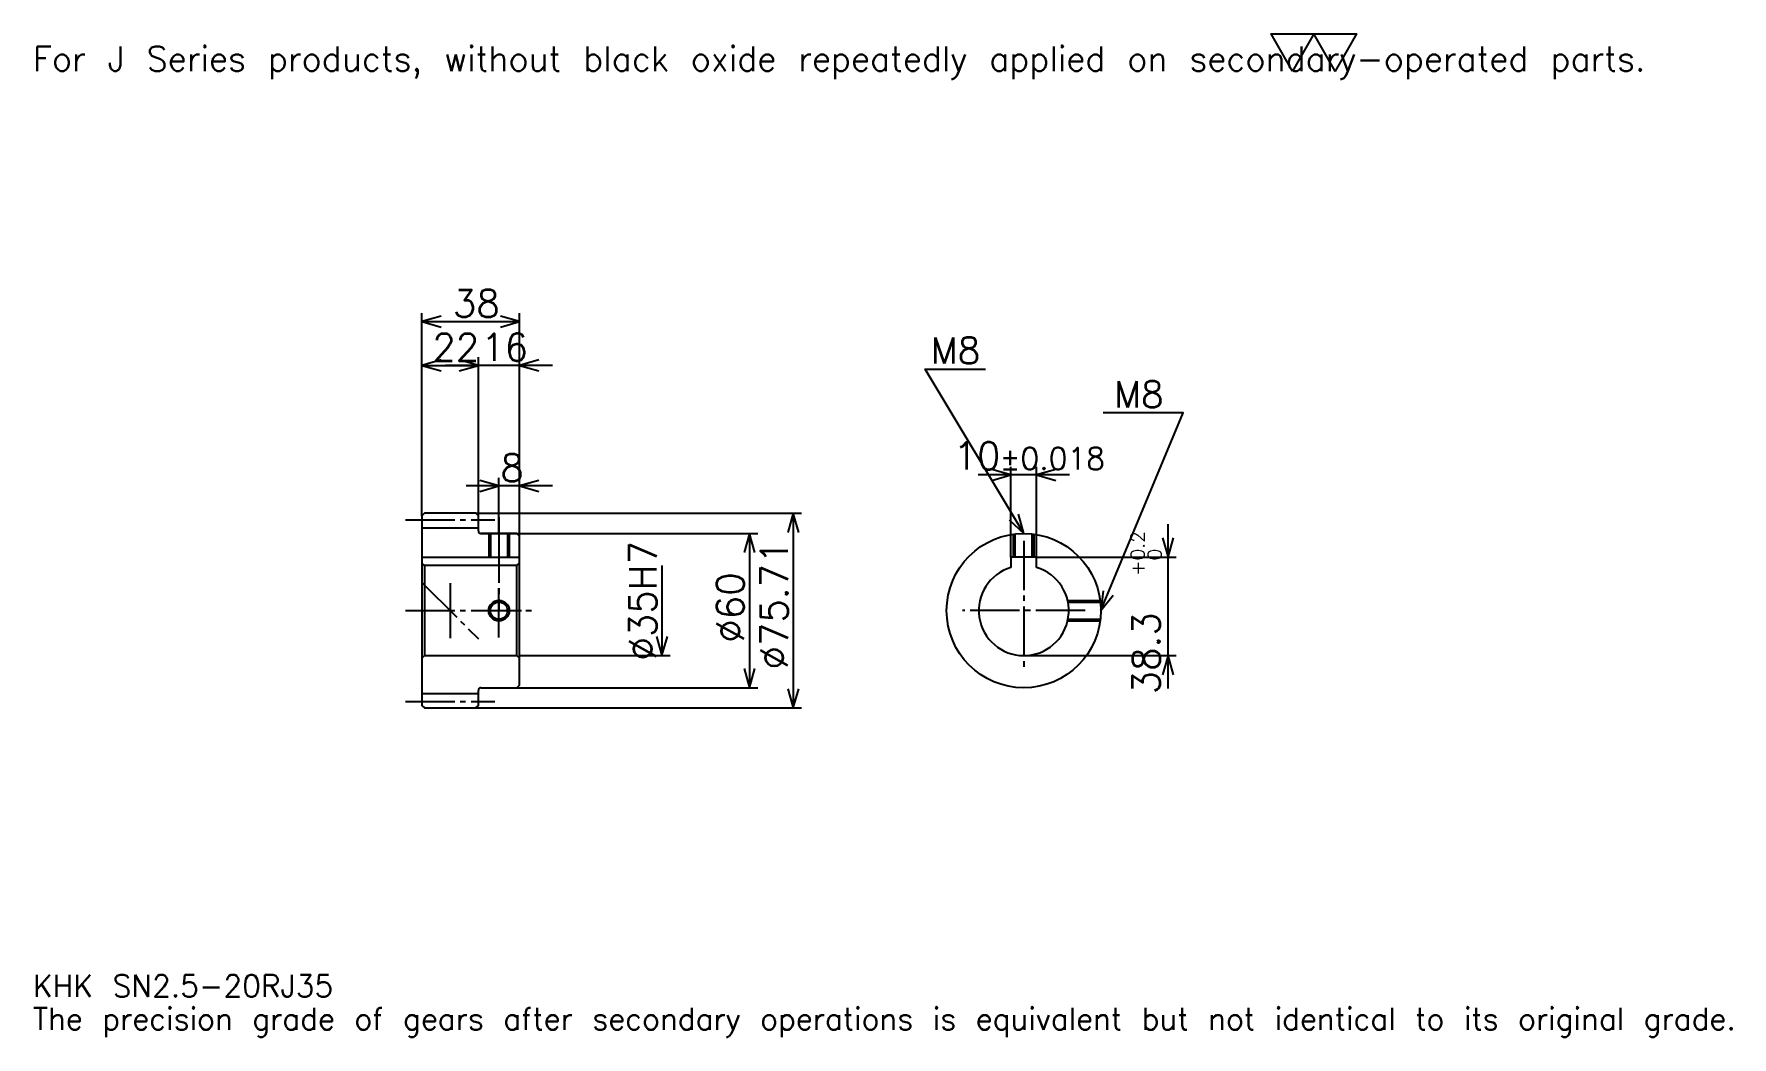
# Model space of a CAD drawing. Extents: x 22 to 682, y 8 to 398.
import ezdxf

# ---------------------------------------------------------------- set-up
doc = ezdxf.new("R2010")
doc.units = 0
doc.linetypes.add('DASHDOT', pattern=[25.565218, 19.173913, -2.130435, 2.130435, -2.130435])
doc.layers.get('0').update_dxf_attribs({"linetype": 'CONTINUOUS'})
doc.layers.add('DASHDOT', color=6, linetype='DASHDOT')
doc.styles.add('KANJI', font='TXT', dxfattribs={"bigfont": 'BIGFONT'})

msp = doc.modelspace()

# ---------------------------------------------------------------- linework, layer by layer
at = {"color": 5}
for p, q in [((172.565216, 211.485779), (172.565216, 289.246643)), ((172.565216, 286.050995), (210.565216, 286.050995)), ((210.565216, 211.485779), (210.565216, 289.246643)), ((194.565216, 211.485779), (194.565216, 272.203156)), ((172.565216, 269.007507), (194.565216, 269.007507)), ((223.347824, 269.007507), (181.782608, 269.007507)), ((202.565216, 211.485779), (202.565216, 225.333603)), ((424.521729, 226.386963), (388.956543, 226.386963)), ((401.739136, 194.430435), (401.739136, 229.582611)), ((411.739136, 194.430435), (411.739136, 229.582611)), ((223.347824, 222.137939), (189.782608, 222.137939)), ((172.565216, 210.485779), (172.565216, 211.485779)), ((193.565216, 211.485779), (210.565216, 211.485779)), ((194.565216, 210.485779), (194.565216, 211.485779)), ((202.565216, 203.630432), (202.565216, 211.485779)), ((202.565216, 203.630432), (202.565216, 211.485779)), ((210.565216, 211.485779), (320.282593, 211.485779)), ((210.565216, 202.630432), (210.565216, 211.485779)), ((317.086945, 211.485779), (317.086945, 135.775085)), ((462.869568, 143.347824), (462.869568, 207.213043)), ((195.565216, 203.630432), (210.565216, 203.630432)), ((210.565216, 203.630432), (303.239136, 203.630432)), ((300.043488, 203.630432), (300.043488, 143.630432)), ((411.739136, 194.430435), (466.065216, 194.430435)), ((265.956512, 191.130432), (265.956512, 156.130432)), ((210.565216, 156.130432), (269.152161, 156.130432)), ((406.739136, 156.130432), (466.065216, 156.130432)), ((195.565216, 143.630432), (210.565216, 143.630432)), ((210.565216, 143.630432), (303.239136, 143.630432)), ((193.565216, 135.775085), (210.565216, 135.775085)), ((210.565216, 135.775085), (320.282593, 135.775085))]:
    msp.add_line(p, q, dxfattribs=at)
at = {"color": 4}
for p, q in [((172.565216, 205.860779), (194.565216, 205.860779)), ((172.565216, 194.430435), (210.565216, 194.430435)), ((209.565216, 191.130432), (210.565216, 192.130432)), ((173.565216, 191.130432), (173.565216, 156.130432)), ((209.565216, 156.130432), (210.565216, 155.130432)), ((172.565216, 141.400085), (194.565216, 141.400085))]:
    msp.add_line(p, q, dxfattribs=at)
at = {"color": 7}
msp.add_line((183.565216, 184.282608), (183.565216, 162.978256), dxfattribs=at)
msp.add_lwpolyline([(511.304352, 383.478271), (502.995667, 397.880005), (536.230469, 397.880005), (527.921753, 383.478271), (519.613037, 397.880005), (511.304352, 383.478271)], dxfattribs=at)
at = {"color": 5}
for points in [[(180.021744, 288.181427), (172.565216, 286.050995), (180.021744, 283.920563)], [(203.108688, 283.920563), (210.565216, 286.050995), (203.108688, 288.181427)], [(180.021744, 271.137939), (172.565216, 269.007507), (180.021744, 266.877075)], [(187.108688, 266.877075), (194.565216, 269.007507), (187.108688, 271.137939)], [(187.108688, 266.877075), (194.565216, 269.007507), (187.108688, 271.137939)], [(218.021729, 271.137939), (210.565216, 269.007507), (218.021729, 266.877075)], [(406.739136, 203.630432), (368.391296, 267.543457), (391.82608, 267.543457)], [(436.739136, 173.630432), (468.695648, 250.5), (437.591309, 250.5)], [(394.282593, 224.256516), (401.739136, 226.386963), (394.282593, 228.517395)], [(419.195679, 228.517395), (411.739136, 226.386963), (419.195679, 224.256516)], [(195.108688, 220.007507), (202.565216, 222.137939), (195.108688, 224.268387)], [(218.021729, 224.268387), (210.565216, 222.137939), (218.021729, 220.007507)], [(319.217377, 204.029251), (317.086945, 211.485779), (314.956512, 204.029251)], [(401.075958, 208.928253), (406.739136, 203.630432), (404.729614, 211.120453)], [(302.17392, 196.173904), (300.043488, 203.630432), (297.913055, 196.173904)], [(460.739136, 201.886948), (462.869568, 194.430435), (465, 201.886948)], [(437.634277, 181.333496), (436.739136, 173.630432), (441.568695, 179.697861)], [(263.82608, 163.58696), (265.956512, 156.130432), (268.086945, 163.58696)], [(465, 148.673904), (462.869568, 156.130432), (460.739136, 148.673904)], [(297.913055, 151.08696), (300.043488, 143.630432), (302.17392, 151.08696)], [(314.956512, 143.231613), (317.086945, 135.775085), (319.217377, 143.231613)]]:
    msp.add_lwpolyline(points, dxfattribs=at)
at = {"color": 4}
for points in [[(194.565216, 204.630432), (194.565216, 210.485779), (193.565216, 211.485779), (173.565216, 211.485779), (172.565216, 210.485779), (172.565216, 155.130432)], [(195.565216, 143.630432), (209.565216, 143.630432), (210.565216, 144.630432), (210.565216, 202.630432), (209.565216, 203.630432), (195.565216, 203.630432)], [(198.565216, 203.630432), (198.565216, 194.430435)], [(199.240219, 203.630432), (199.240219, 194.430435)], [(205.890213, 203.630432), (205.890213, 194.430435)], [(206.565216, 203.630432), (206.565216, 194.430435)], [(402.739136, 194.430435), (402.739136, 203.362564)], [(403.414124, 194.430435), (403.414124, 203.445602)], [(410.064148, 194.430435), (410.064148, 203.445602)], [(410.739136, 194.430435), (410.739136, 203.362564)], [(172.565216, 155.130432), (173.565216, 156.130432), (209.565216, 156.130432), (209.565216, 191.130432), (173.565216, 191.130432), (172.565216, 192.130432)], [(411.739136, 190.40094), (411.739136, 194.430435), (401.739136, 194.430435), (401.739136, 190.40094)], [(423.775879, 177.630432), (436.471283, 177.630432)], [(423.920349, 176.955429), (436.554291, 176.955429)], [(423.775879, 169.630432), (436.471283, 169.630432)], [(423.920349, 170.305435), (436.554291, 170.305435)], [(172.565216, 155.130432), (172.565216, 136.775085), (173.565216, 135.775085), (193.565216, 135.775085), (194.565216, 136.775085), (194.565216, 142.630432)]]:
    msp.add_lwpolyline(points, dxfattribs=at)
for centre, radius in [((406.739136, 173.630432), 30), ((202.565216, 173.630432), 3.325)]:
    msp.add_circle(centre, radius, dxfattribs=at)
at = {"color": 7}
msp.add_circle((202.565216, 173.630432), 4, dxfattribs=at)
at = {"color": 4}
for centre, radius, start, end in [((195.565216, 204.630432), 1, 180, 270), ((406.739136, 173.630432), 17.5, 106.601549926, 73.398450074), ((195.565216, 142.630432), 1, 90, 180)]:
    msp.add_arc(centre, radius, start, end, dxfattribs=at)
at = {"layer": 'DASHDOT', "color": 7}
for p, q in [((166.173904, 208.985779), (200.956512, 208.985779)), ((202.565216, 203.630432), (202.565216, 173.630432)), ((406.739136, 200.821732), (406.739136, 149.739136)), ((172.565216, 184.630432), (194.565216, 162.630432)), ((166.173904, 173.630432), (216.956512, 173.630432)), ((430.630432, 173.630432), (382.847839, 173.630432)), ((166.173904, 138.275085), (200.956512, 138.275085))]:
    msp.add_line(p, q, dxfattribs=at)
for points in [[(202.565216, 210.021729), (202.565216, 188.039124)], [(202.565216, 163.239136), (202.565216, 184.021729)], [(192.17392, 173.630432), (212.956512, 173.630432)]]:
    msp.add_lwpolyline(points, dxfattribs=at)

# ---------------------------------------------------------------- texts
at = {"color": 7, "style": 'KANJI'}
for s, height, p in [('For J Series products, without black oxide repeatedly applied on secondary-operated parts.', 9.586957, (21.304348, 383.478271)), ('38', 10.652174, (184.641296, 287.755341)), ('22', 10.652174, (176.641296, 270.711853)), ('16', 10.652174, (195.641296, 270.711853)), ('M8', 10.226087, (370.521729, 269.67392)), ('M8', 10.226087, (441.852173, 252.630432)), ('10', 10.652174, (379.424866, 228.517395)), ('8', 10.652174, (203.103256, 223.8423)), ('%%p0.018', 8.521739, (397.42572, 228.517395)), ('KHK SN2.5-20RJ35', 8.521739, (21.304348, 23.434782)), ('The precision grade of gears after secondary operations is equivalent but not identical to its original grade.', 8.521739, (21.304348, 10.652174))]:
    msp.add_text(s, height=height, dxfattribs=at).set_placement(p)
for s, height, p in [('%%c35H7', 10.652174, (263.82608, 154.190216)), ('0.2', 5.326087, (453.70871, 193.149307)), ('%%c75.71', 10.652174, (314.956512, 150.728256)), ('+', 5.326087, (453.70871, 187.184097)), ('0', 5.326087, (460.313049, 193.149307)), ('%%c60', 10.652174, (297.913055, 161.114136)), ('38.3', 10.652174, (459.67392, 141.077271))]:
    msp.add_text(s, height=height, rotation=90, dxfattribs=at).set_placement(p)

doc.saveas('drawing.dxf')
